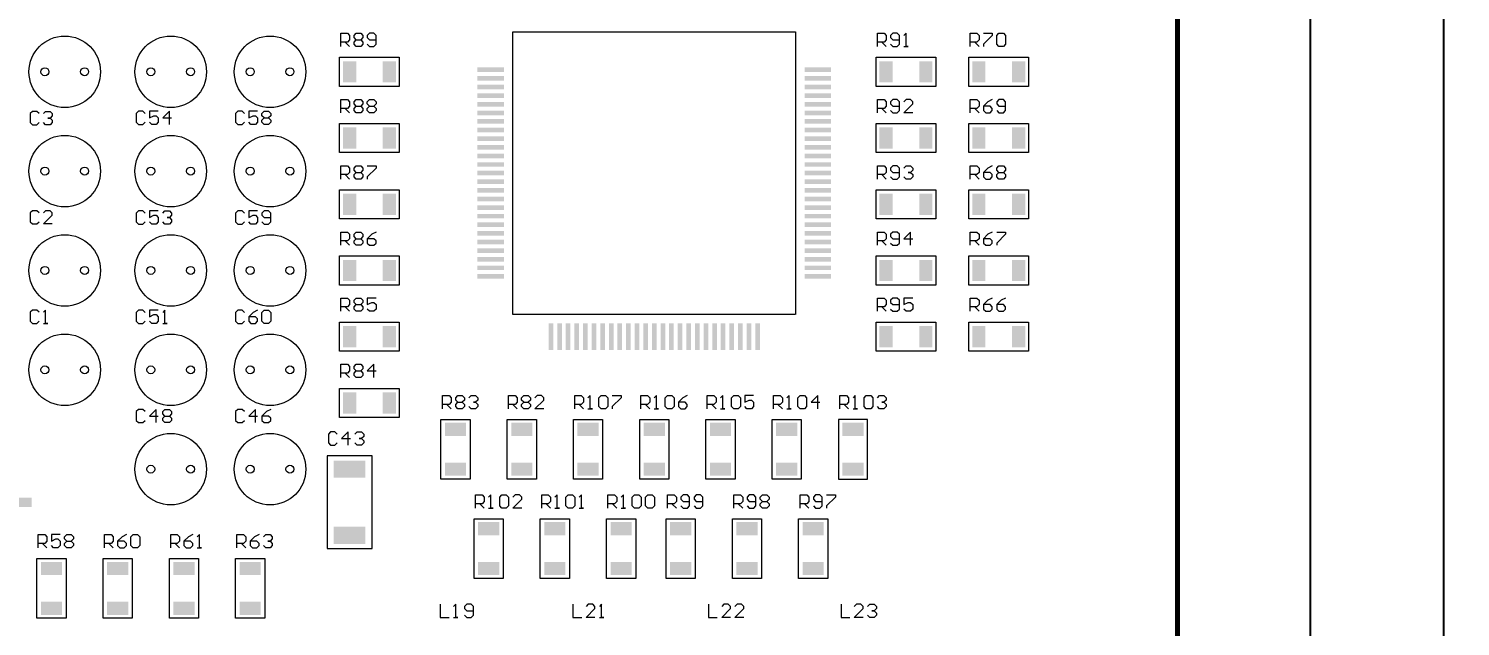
# Model space of a CAD drawing. Extents: x 0 to 597, y 0 to 420.
# Drawn here: x 171.4 to 279.5, y 251.6 to 296.7 of the extents above; entities that cross this region are included whole.
import ezdxf

# ---------------------------------------------------------------- set-up
doc = ezdxf.new("R2010")
doc.units = 0
doc.header["$MEASUREMENT"] = 0
doc.layers.get('0').update_dxf_attribs({"linetype": 'CONTINUOUS'})
doc.layers.get('DEFPOINTS').update_dxf_attribs({"linetype": 'CONTINUOUS'})
doc.layers.add('PDF _Геометрия', color=7, linetype='CONTINUOUS')
doc.layers.add('PDF _Сплошная заливка', color=7, linetype='CONTINUOUS')
doc.styles.get("Standard").update_dxf_attribs({"font": 'gost.TTF', "oblique": 15})
doc.styles.add('стиль1', font='gost.TTF', dxfattribs={"width": 0.75, "oblique": 15, "height": 3.5})
doc.dimstyles.get("Standard").update_dxf_attribs({"dimtxt": 3, "dimasz": 3, "dimexe": 2.5, "dimexo": 2.5, "dimgap": 1.5, "dimtad": 0, "dimtih": 1, "dimtoh": 1, "dimdec": 4, "dimzin": 0, "dimdsep": 46, "dimtxsty": 'Standard', "dimcen": -3, "dimdle": 1.25, "dimadec": 0, "dimazin": 0, "dimtfac": 0.75, "dimtdec": 4, "dimtofl": 0, "dimtmove": 0, "dimatfit": 3, "dimfxl": 1, "dimtvp": 1.5, "dimtolj": 1, "dimtzin": 0, "dimarcsym": 0})

# ---------------------------------------------------------------- blocks, each defined once
blk = doc.blocks.new('*D4')
at = {"color": 0, "lineweight": -2, "transparency": 16777216}
for p, q in [((253.76, 338.44), (269.39, 338.44)), ((268.14, 335.94), (268.14, 110.94)), ((253.76, 108.44), (269.39, 108.44))]:
    blk.add_line(p, q, dxfattribs=at)
at = {"color": 0, "transparency": 16777216}
for points in [[(267.72, 335.94), (268.55, 335.94), (268.14, 338.44)], [(267.72, 110.94), (268.55, 110.94), (268.14, 108.44)]]:
    blk.add_solid(points, dxfattribs=at)
at = {"layer": 'DEFPOINTS', "color": 0, "transparency": 16777216}
for p in [(253.14, 338.44), (253.14, 108.44), (268.14, 108.44)]:
    blk.add_point(p, dxfattribs=at)
at = {"color": 0, "transparency": 16777216, "insert": (265.76, 223.44), "char_height": 3.5, "attachment_point": 5, "rotation": 90, "style": 'стиль1'}
blk.add_mtext('\\A1;230*', dxfattribs=at)
blk = doc.blocks.new('*D5')
at = {"color": 0, "lineweight": -2, "transparency": 16777216}
for p, q in [((258.76, 343.44), (279.49, 343.44)), ((278.24, 105.94), (278.24, 340.94)), ((258.76, 103.44), (279.49, 103.44))]:
    blk.add_line(p, q, dxfattribs=at)
at = {"color": 0, "transparency": 16777216}
for points in [[(277.83, 340.94), (278.66, 340.94), (278.24, 343.44)], [(277.83, 105.94), (278.66, 105.94), (278.24, 103.44)]]:
    blk.add_solid(points, dxfattribs=at)
at = {"layer": 'DEFPOINTS', "color": 0, "transparency": 16777216}
for p in [(258.14, 343.44), (278.24, 343.44), (258.14, 103.44)]:
    blk.add_point(p, dxfattribs=at)
at = {"color": 0, "transparency": 16777216, "insert": (275.87, 223.44), "char_height": 3.5, "attachment_point": 5, "rotation": 89.9999, "style": 'стиль1'}
blk.add_mtext('\\A1;240*', dxfattribs=at)

msp = doc.modelspace()

# ---------------------------------------------------------------- linework, layer by layer
at = {"layer": 'PDF _Геометрия', "lineweight": 60}
msp.add_lwpolyline([(258.13763, 103.439), (70.60264, 103.439), (258.13763, 103.43931), (258.13763, 343.439)], close=True, dxfattribs=at)
at = {"layer": 'PDF _Геометрия', "lineweight": 20}
for points in [[(194.96719, 295.34917), (194.96719, 296.34869), (195.46719, 296.34869), (195.63383, 296.18202), (195.63383, 295.84878), (195.46719, 295.68241), (194.96719, 295.68241)], [(196.9671, 295.51585), (197.13374, 295.34917), (197.46701, 295.34917), (197.63364, 295.51585), (197.63364, 296.18202), (197.46701, 296.34869), (197.13374, 296.34869), (196.9671, 296.18202), (196.9671, 296.01566), (197.13374, 295.84878), (197.63364, 295.84878)], [(229.28215, 275.12419), (207.9633, 275.12419), (207.9633, 296.45405), (229.29739, 296.45405), (229.29739, 275.12419)], [(235.47706, 295.34917), (235.47706, 296.34869), (235.97706, 296.34869), (236.1437, 296.18202), (236.1437, 295.84878), (235.97706, 295.68241), (235.47706, 295.68241)], [(236.47707, 295.51585), (236.6437, 295.34917), (236.97676, 295.34917), (237.1434, 295.51585), (237.1434, 296.18202), (236.97676, 296.34869), (236.6437, 296.34869), (236.47707, 296.18202), (236.47707, 296.01566), (236.6437, 295.84878), (237.1434, 295.84878)], [(237.47666, 295.34917), (237.81004, 295.34917), (237.6434, 295.34917), (237.6434, 296.34869), (237.47666, 296.18202)], [(237.6434, 296.34869), (237.6434, 296.34869)], [(242.48876, 295.34917), (242.48876, 296.34869), (242.98877, 296.34869), (243.1554, 296.18202), (243.1554, 295.84878), (242.98877, 295.68241), (242.48876, 295.68241)], [(243.48877, 296.34869), (244.1551, 296.34869), (244.1551, 296.18202), (243.48877, 295.51585), (243.48877, 295.34917)], [(195.30056, 295.68241), (195.63383, 295.34917)], [(196.13383, 295.84878), (196.4671, 295.84878)], [(235.81043, 295.68241), (236.1437, 295.34917)], [(242.82213, 295.68241), (243.1554, 295.34917)], [(194.96719, 290.34537), (194.96719, 291.34489), (195.46719, 291.34489), (195.63383, 291.17822), (195.63383, 290.84498), (195.46719, 290.67861), (194.96719, 290.67861)], [(196.13383, 290.84498), (196.4671, 290.84498)], [(197.13374, 290.84498), (197.46701, 290.84498)], [(235.47706, 290.34537), (235.47706, 291.34489), (235.97706, 291.34489), (236.1437, 291.17822), (236.1437, 290.84498), (235.97706, 290.67861), (235.47706, 290.67861)], [(236.47707, 290.51205), (236.6437, 290.34537), (236.97676, 290.34537), (237.1434, 290.51205), (237.1434, 291.17822), (236.97676, 291.34489), (236.6437, 291.34489), (236.47707, 291.17822), (236.47707, 291.01186), (236.6437, 290.84498), (237.1434, 290.84498)], [(238.1433, 290.34537), (237.47666, 290.34537), (238.1433, 291.01186), (238.1433, 291.17822), (237.97667, 291.34489), (237.6434, 291.34489), (237.47666, 291.17822)], [(242.48876, 290.34537), (242.48876, 291.34489), (242.98877, 291.34489), (243.1554, 291.17822), (243.1554, 290.84498), (242.98877, 290.67861), (242.48876, 290.67861)], [(244.1551, 291.34489), (243.82183, 291.17822), (243.48877, 290.84498), (243.48877, 290.51205), (243.65541, 290.34537), (243.98847, 290.34537), (244.1551, 290.51205), (244.1551, 290.67861), (243.98847, 290.84498), (243.48877, 290.84498)], [(244.48837, 290.51205), (244.65511, 290.34537), (244.98838, 290.34537), (245.15501, 290.51205), (245.15501, 291.17822), (244.98838, 291.34489), (244.65511, 291.34489), (244.48837, 291.17822), (244.48837, 291.01186), (244.65511, 290.84498), (245.15501, 290.84498)], [(172.17943, 290.27961), (172.01279, 290.44618), (171.67942, 290.44618), (171.51279, 290.27961), (171.51279, 289.61313), (171.67942, 289.44646), (172.01279, 289.44646), (172.17943, 289.61313)], [(172.5127, 290.27961), (172.67933, 290.44618), (173.0127, 290.44618), (173.17933, 290.27961), (173.17933, 290.11294), (173.0127, 289.94637), (172.84607, 289.94637), (173.0127, 289.94637), (173.17933, 289.7797), (173.17933, 289.61313), (173.0127, 289.44646), (172.67933, 289.44646), (172.5127, 289.61313)], [(173.17933, 290.11294), (173.17933, 290.11294)], [(173.17933, 290.11294), (173.17933, 290.11294)], [(173.17933, 290.11294), (173.17933, 290.11294)], [(180.18774, 290.28923), (180.02111, 290.4559), (179.68774, 290.4559), (179.52111, 290.28923), (179.52111, 289.62306), (179.68774, 289.45638), (180.02111, 289.45638), (180.18774, 289.62306)], [(181.18765, 290.4559), (180.52101, 290.4559), (180.52101, 289.95599), (180.85438, 290.12287), (181.02102, 290.12287), (181.18765, 289.95599), (181.18765, 289.62306), (181.02102, 289.45638), (180.68775, 289.45638), (180.52101, 289.62306)], [(182.02092, 289.45638), (182.02092, 290.4559), (181.52102, 289.95599), (182.18766, 289.95599)], [(187.68215, 290.28923), (187.51552, 290.4559), (187.18215, 290.4559), (187.01551, 290.28923), (187.01551, 289.62306), (187.18215, 289.45638), (187.51552, 289.45638), (187.68215, 289.62306)], [(188.68206, 290.4559), (188.01542, 290.4559), (188.01542, 289.95599), (188.34879, 290.12287), (188.51543, 290.12287), (188.68206, 289.95599), (188.68206, 289.62306), (188.51543, 289.45638), (188.18216, 289.45638), (188.01542, 289.62306)], [(189.18206, 289.95599), (189.51533, 289.95599)], [(195.30056, 290.67861), (195.63383, 290.34537)], [(235.81043, 290.67861), (236.1437, 290.34537)], [(242.82213, 290.67861), (243.1554, 290.34537)], [(194.96719, 285.34157), (194.96719, 286.34109), (195.46719, 286.34109), (195.63383, 286.17442), (195.63383, 285.84118), (195.46719, 285.67482), (194.96719, 285.67482)], [(195.30056, 285.67482), (195.63383, 285.34157)], [(196.13383, 285.84118), (196.4671, 285.84118)], [(196.9671, 286.34109), (197.63364, 286.34109), (197.63364, 286.17442), (196.9671, 285.50825), (196.9671, 285.34157)], [(235.47706, 285.34157), (235.47706, 286.34109), (235.97706, 286.34109), (236.1437, 286.17442), (236.1437, 285.84118), (235.97706, 285.67482), (235.47706, 285.67482)], [(235.81043, 285.67482), (236.1437, 285.34157)], [(236.47707, 285.50825), (236.6437, 285.34157), (236.97676, 285.34157), (237.1434, 285.50825), (237.1434, 286.17442), (236.97676, 286.34109), (236.6437, 286.34109), (236.47707, 286.17442), (236.47707, 286.00806), (236.6437, 285.84118), (237.1434, 285.84118)], [(237.47666, 286.17442), (237.6434, 286.34109), (237.97667, 286.34109), (238.1433, 286.17442), (238.1433, 286.00806), (237.97667, 285.84118), (237.81004, 285.84118), (237.97667, 285.84118), (238.1433, 285.67482), (238.1433, 285.50825), (237.97667, 285.34157), (237.6434, 285.34157), (237.47666, 285.50825)], [(238.1433, 286.00806), (238.1433, 286.00806)], [(238.1433, 286.00806), (238.1433, 286.00806)], [(238.1433, 286.00806), (238.1433, 286.00806)], [(242.48876, 285.34157), (242.48876, 286.34109), (242.98877, 286.34109), (243.1554, 286.17442), (243.1554, 285.84118), (242.98877, 285.67482), (242.48876, 285.67482)], [(242.82213, 285.67482), (243.1554, 285.34157)], [(244.1551, 286.34109), (243.82183, 286.17442), (243.48877, 285.84118), (243.48877, 285.50825), (243.65541, 285.34157), (243.98847, 285.34157), (244.1551, 285.50825), (244.1551, 285.67482), (243.98847, 285.84118), (243.48877, 285.84118)], [(244.65511, 285.84118), (244.98838, 285.84118)], [(172.17943, 282.78658), (172.01279, 282.95325), (171.67942, 282.95325), (171.51279, 282.78658), (171.51279, 282.1201), (171.67942, 281.95353), (172.01279, 281.95353), (172.17943, 282.1201)], [(173.17933, 281.95353), (172.5127, 281.95353), (173.17933, 282.62001), (173.17933, 282.78658), (173.0127, 282.95325), (172.67933, 282.95325), (172.5127, 282.78658)], [(180.18774, 282.77086), (180.02111, 282.93743), (179.68774, 282.93743), (179.52111, 282.77086), (179.52111, 282.10459), (179.68774, 281.93802), (180.02111, 281.93802), (180.18774, 282.10459)], [(181.18765, 282.93743), (180.52101, 282.93743), (180.52101, 282.43762), (180.85438, 282.6045), (181.02102, 282.6045), (181.18765, 282.43762), (181.18765, 282.10459), (181.02102, 281.93802), (180.68775, 281.93802), (180.52101, 282.10459)], [(181.52102, 282.77086), (181.68766, 282.93743), (182.02092, 282.93743), (182.18766, 282.77086), (182.18766, 282.6045), (182.02092, 282.43762), (181.85429, 282.43762), (182.02092, 282.43762), (182.18766, 282.27126), (182.18766, 282.10459), (182.02092, 281.93802), (181.68766, 281.93802), (181.52102, 282.10459)], [(182.18766, 282.6045), (182.18766, 282.6045)], [(182.18766, 282.6045), (182.18766, 282.6045)], [(182.18766, 282.6045), (182.18766, 282.6045)], [(187.68215, 282.77086), (187.51552, 282.93743), (187.18215, 282.93743), (187.01551, 282.77086), (187.01551, 282.10459), (187.18215, 281.93802), (187.51552, 281.93802), (187.68215, 282.10459)], [(188.68206, 282.93743), (188.01542, 282.93743), (188.01542, 282.43762), (188.34879, 282.6045), (188.51543, 282.6045), (188.68206, 282.43762), (188.68206, 282.10459), (188.51543, 281.93802), (188.18216, 281.93802), (188.01542, 282.10459)], [(189.01543, 282.10459), (189.18206, 281.93802), (189.51533, 281.93802), (189.68197, 282.10459), (189.68197, 282.77086), (189.51533, 282.93743), (189.18206, 282.93743), (189.01543, 282.77086), (189.01543, 282.6045), (189.18206, 282.43762), (189.68197, 282.43762)], [(194.96719, 280.33777), (194.96719, 281.33729), (195.46719, 281.33729), (195.63383, 281.17062), (195.63383, 280.83738), (195.46719, 280.67102), (194.96719, 280.67102)], [(197.63364, 281.33729), (197.30037, 281.17062), (196.9671, 280.83738), (196.9671, 280.50445), (197.13374, 280.33777), (197.46701, 280.33777), (197.63364, 280.50445), (197.63364, 280.67102), (197.46701, 280.83738), (196.9671, 280.83738)], [(235.47706, 280.33777), (235.47706, 281.33729), (235.97706, 281.33729), (236.1437, 281.17062), (236.1437, 280.83738), (235.97706, 280.67102), (235.47706, 280.67102)], [(236.47707, 280.50445), (236.6437, 280.33777), (236.97676, 280.33777), (237.1434, 280.50445), (237.1434, 281.17062), (236.97676, 281.33729), (236.6437, 281.33729), (236.47707, 281.17062), (236.47707, 281.00426), (236.6437, 280.83738), (237.1434, 280.83738)], [(237.97667, 280.33777), (237.97667, 281.33729), (237.47666, 280.83738), (238.1433, 280.83738)], [(242.48876, 280.33777), (242.48876, 281.33729), (242.98877, 281.33729), (243.1554, 281.17062), (243.1554, 280.83738), (242.98877, 280.67102), (242.48876, 280.67102)], [(244.1551, 281.33729), (243.82183, 281.17062), (243.48877, 280.83738), (243.48877, 280.50445), (243.65541, 280.33777), (243.98847, 280.33777), (244.1551, 280.50445), (244.1551, 280.67102), (243.98847, 280.83738), (243.48877, 280.83738)], [(244.48837, 281.33729), (245.15501, 281.33729), (245.15501, 281.17062), (244.48837, 280.50445), (244.48837, 280.33777)], [(195.30056, 280.67102), (195.63383, 280.33777)], [(196.13383, 280.83738), (196.4671, 280.83738)], [(235.81043, 280.67102), (236.1437, 280.33777)], [(242.82213, 280.67102), (243.1554, 280.33777)], [(194.96719, 275.35941), (194.96719, 276.35893), (195.46719, 276.35893), (195.63383, 276.19226), (195.63383, 275.85901), (195.46719, 275.69265), (194.96719, 275.69265)], [(195.30056, 275.69265), (195.63383, 275.35941)], [(196.13383, 275.85901), (196.4671, 275.85901)], [(197.63364, 276.35893), (196.9671, 276.35893), (196.9671, 275.85901), (197.30037, 276.02589), (197.46701, 276.02589), (197.63364, 275.85901), (197.63364, 275.52598), (197.46701, 275.35941), (197.13374, 275.35941), (196.9671, 275.52598)], [(235.47706, 275.35941), (235.47706, 276.35893), (235.97706, 276.35893), (236.1437, 276.19226), (236.1437, 275.85901), (235.97706, 275.69265), (235.47706, 275.69265)], [(235.81043, 275.69265), (236.1437, 275.35941)], [(236.47707, 275.52598), (236.6437, 275.35941), (236.97676, 275.35941), (237.1434, 275.52598), (237.1434, 276.19226), (236.97676, 276.35893), (236.6437, 276.35893), (236.47707, 276.19226), (236.47707, 276.02589), (236.6437, 275.85901), (237.1434, 275.85901)], [(238.1433, 276.35893), (237.47666, 276.35893), (237.47666, 275.85901), (237.81004, 276.02589), (237.97667, 276.02589), (238.1433, 275.85901), (238.1433, 275.52598), (237.97667, 275.35941), (237.6434, 275.35941), (237.47666, 275.52598)], [(242.48876, 275.35941), (242.48876, 276.35893), (242.98877, 276.35893), (243.1554, 276.19226), (243.1554, 275.85901), (242.98877, 275.69265), (242.48876, 275.69265)], [(242.82213, 275.69265), (243.1554, 275.35941)], [(244.1551, 276.35893), (243.82183, 276.19226), (243.48877, 275.85901), (243.48877, 275.52598), (243.65541, 275.35941), (243.98847, 275.35941), (244.1551, 275.52598), (244.1551, 275.69265), (243.98847, 275.85901), (243.48877, 275.85901)], [(245.15501, 276.35893), (244.82174, 276.19226), (244.48837, 275.85901), (244.48837, 275.52598), (244.65511, 275.35941), (244.98838, 275.35941), (245.15501, 275.52598), (245.15501, 275.69265), (244.98838, 275.85901), (244.48837, 275.85901)], [(172.17943, 275.27886), (172.01279, 275.44554), (171.67942, 275.44554), (171.51279, 275.27886), (171.51279, 274.61238), (171.67942, 274.44571), (172.01279, 274.44571), (172.17943, 274.61238)], [(172.5127, 274.44571), (172.84607, 274.44571), (172.67933, 274.44571), (172.67933, 275.44554), (172.5127, 275.27886)], [(172.67933, 275.44554), (172.67933, 275.44554)], [(180.18774, 275.27783), (180.02111, 275.4445), (179.68774, 275.4445), (179.52111, 275.27783), (179.52111, 274.61166), (179.68774, 274.44498), (180.02111, 274.44498), (180.18774, 274.61166)], [(181.18765, 275.4445), (180.52101, 275.4445), (180.52101, 274.94459), (180.85438, 275.11147), (181.02102, 275.11147), (181.18765, 274.94459), (181.18765, 274.61166), (181.02102, 274.44498), (180.68775, 274.44498), (180.52101, 274.61166)], [(181.52102, 274.44498), (181.85429, 274.44498), (181.68766, 274.44498), (181.68766, 275.4445), (181.52102, 275.27783)], [(181.68766, 275.4445), (181.68766, 275.4445)], [(187.68215, 275.27783), (187.51552, 275.4445), (187.18215, 275.4445), (187.01551, 275.27783), (187.01551, 274.61166), (187.18215, 274.44498), (187.51552, 274.44498), (187.68215, 274.61166)], [(188.68206, 275.4445), (188.34879, 275.27783), (188.01542, 274.94459), (188.01542, 274.61166), (188.18216, 274.44498), (188.51543, 274.44498), (188.68206, 274.61166), (188.68206, 274.77823), (188.51543, 274.94459), (188.01542, 274.94459)], [(194.96719, 270.35561), (194.96719, 271.35513), (195.46719, 271.35513), (195.63383, 271.18846), (195.63383, 270.85521), (195.46719, 270.68885), (194.96719, 270.68885)], [(197.46701, 270.35561), (197.46701, 271.35513), (196.9671, 270.85521), (197.63364, 270.85521)], [(195.30056, 270.68885), (195.63383, 270.35561)], [(196.13383, 270.85521), (196.4671, 270.85521)], [(202.63946, 267.99334), (202.63946, 268.99286), (203.13936, 268.99286), (203.3061, 268.82629), (203.3061, 268.49305), (203.13936, 268.32669), (202.63946, 268.32669)], [(202.97272, 268.32669), (203.3061, 267.99334)], [(203.806, 268.49305), (204.13937, 268.49305)], [(204.63927, 268.82629), (204.80601, 268.99286), (205.13927, 268.99286), (205.30591, 268.82629), (205.30591, 268.65993), (205.13927, 268.49305), (204.97264, 268.49305), (205.13927, 268.49305), (205.30591, 268.32669), (205.30591, 268.16002), (205.13927, 267.99334), (204.80601, 267.99334), (204.63927, 268.16002)], [(205.30591, 268.65993), (205.30591, 268.65993)], [(205.30591, 268.65993), (205.30591, 268.65993)], [(205.30591, 268.65993), (205.30591, 268.65993)], [(207.6188, 267.99334), (207.6188, 268.99286), (208.11871, 268.99286), (208.28534, 268.82629), (208.28534, 268.49305), (208.11871, 268.32669), (207.6188, 268.32669)], [(207.95207, 268.32669), (208.28534, 267.99334)], [(208.78535, 268.49305), (209.11872, 268.49305)], [(210.28526, 267.99334), (209.61862, 267.99334), (210.28526, 268.65993), (210.28526, 268.82629), (210.11862, 268.99286), (209.78525, 268.99286), (209.61862, 268.82629)], [(212.62349, 267.99334), (212.62349, 268.99286), (213.12349, 268.99286), (213.29013, 268.82629), (213.29013, 268.49305), (213.12349, 268.32669), (212.62349, 268.32669)], [(212.95686, 268.32669), (213.29013, 267.99334)], [(213.62339, 267.99334), (213.95677, 267.99334), (213.79013, 267.99334), (213.79013, 268.99286), (213.62339, 268.82629)], [(213.79013, 268.99286), (213.79013, 268.99286)], [(215.45668, 268.99286), (216.12301, 268.99286), (216.12301, 268.82629), (215.45668, 268.16002), (215.45668, 267.99334)], [(217.62827, 267.99334), (217.62827, 268.99286), (218.12818, 268.99286), (218.29481, 268.82629), (218.29481, 268.49305), (218.12818, 268.32669), (217.62827, 268.32669)], [(217.96154, 268.32669), (218.29481, 267.99334)], [(218.62818, 267.99334), (218.96145, 267.99334), (218.79481, 267.99334), (218.79481, 268.99286), (218.62818, 268.82629)], [(218.79481, 268.99286), (218.79481, 268.99286)], [(221.12769, 268.99286), (220.79473, 268.82629), (220.46136, 268.49305), (220.46136, 268.16002), (220.62799, 267.99334), (220.96106, 267.99334), (221.12769, 268.16002), (221.12769, 268.32669), (220.96106, 268.49305), (220.46136, 268.49305)], [(222.63296, 267.99334), (222.63296, 268.99286), (223.13296, 268.99286), (223.2996, 268.82629), (223.2996, 268.49305), (223.13296, 268.32669), (222.63296, 268.32669)], [(222.96633, 268.32669), (223.2996, 267.99334)], [(223.63286, 267.99334), (223.96623, 267.99334), (223.7996, 267.99334), (223.7996, 268.99286), (223.63286, 268.82629)], [(223.7996, 268.99286), (223.7996, 268.99286)], [(226.13248, 268.99286), (225.46615, 268.99286), (225.46615, 268.49305), (225.79941, 268.65993), (225.96584, 268.65993), (226.13248, 268.49305), (226.13248, 268.16002), (225.96584, 267.99334), (225.63278, 267.99334), (225.46615, 268.16002)], [(227.63774, 267.99334), (227.63774, 268.99286), (228.13765, 268.99286), (228.30428, 268.82629), (228.30428, 268.49305), (228.13765, 268.32669), (227.63774, 268.32669)], [(227.97101, 268.32669), (228.30428, 267.99334)], [(228.63765, 267.99334), (228.97092, 267.99334), (228.80428, 267.99334), (228.80428, 268.99286), (228.63765, 268.82629)], [(228.80428, 268.99286), (228.80428, 268.99286)], [(230.97053, 267.99334), (230.97053, 268.99286), (230.47083, 268.49305), (231.13716, 268.49305)], [(232.64243, 267.99334), (232.64243, 268.99286), (233.14243, 268.99286), (233.30907, 268.82629), (233.30907, 268.49305), (233.14243, 268.32669), (232.64243, 268.32669)], [(232.9758, 268.32669), (233.30907, 267.99334)], [(233.64233, 267.99334), (233.9757, 267.99334), (233.80907, 267.99334), (233.80907, 268.99286), (233.64233, 268.82629)], [(233.80907, 268.99286), (233.80907, 268.99286)], [(235.47562, 268.82629), (235.64225, 268.99286), (235.97531, 268.99286), (236.14195, 268.82629), (236.14195, 268.65993), (235.97531, 268.49305), (235.80888, 268.49305), (235.97531, 268.49305), (236.14195, 268.32669), (236.14195, 268.16002), (235.97531, 267.99334), (235.64225, 267.99334), (235.47562, 268.16002)], [(236.14195, 268.65993), (236.14195, 268.65993)], [(236.14195, 268.65993), (236.14195, 268.65993)], [(236.14195, 268.65993), (236.14195, 268.65993)], [(180.18774, 267.7849), (180.02111, 267.95147), (179.68774, 267.95147), (179.52111, 267.7849), (179.52111, 267.11862), (179.68774, 266.95195), (180.02111, 266.95195), (180.18774, 267.11862)], [(181.02102, 266.95195), (181.02102, 267.95147), (180.52101, 267.45166), (181.18765, 267.45166)], [(181.68766, 267.45166), (182.02092, 267.45166)], [(187.68215, 267.7849), (187.51552, 267.95147), (187.18215, 267.95147), (187.01551, 267.7849), (187.01551, 267.11862), (187.18215, 266.95195), (187.51552, 266.95195), (187.68215, 267.11862)], [(188.51543, 266.95195), (188.51543, 267.95147), (188.01542, 267.45166), (188.68206, 267.45166)], [(189.68197, 267.95147), (189.3487, 267.7849), (189.01543, 267.45166), (189.01543, 267.11862), (189.18206, 266.95195), (189.51533, 266.95195), (189.68197, 267.11862), (189.68197, 267.28519), (189.51533, 267.45166), (189.01543, 267.45166)], [(194.69386, 266.08302), (194.52723, 266.24969), (194.19385, 266.24969), (194.02722, 266.08302), (194.02722, 265.41684), (194.19385, 265.25017), (194.52723, 265.25017), (194.69386, 265.41684)], [(195.52713, 265.25017), (195.52713, 266.24969), (195.02713, 265.74978), (195.69377, 265.74978)], [(196.02714, 266.08302), (196.19377, 266.24969), (196.52704, 266.24969), (196.69367, 266.08302), (196.69367, 265.91666), (196.52704, 265.74978), (196.3604, 265.74978), (196.52704, 265.74978), (196.69367, 265.58341), (196.69367, 265.41684), (196.52704, 265.25017), (196.19377, 265.25017), (196.02714, 265.41684)], [(196.69367, 265.91666), (196.69367, 265.91666)], [(196.69367, 265.91666), (196.69367, 265.91666)], [(196.69367, 265.91666), (196.69367, 265.91666)], [(205.12908, 260.50041), (205.12908, 261.49993), (205.62908, 261.49993), (205.79572, 261.33326), (205.79572, 261.00002), (205.62908, 260.83366), (205.12908, 260.83366)], [(205.46245, 260.83366), (205.79572, 260.50041)], [(206.12899, 260.50041), (206.46236, 260.50041), (206.29572, 260.50041), (206.29572, 261.49993), (206.12899, 261.33326)], [(206.29572, 261.49993), (206.29572, 261.49993)], [(208.6286, 260.50041), (207.96227, 260.50041), (208.6286, 261.1669), (208.6286, 261.33326), (208.46217, 261.49993), (208.1289, 261.49993), (207.96227, 261.33326)], [(210.13387, 260.50041), (210.13387, 261.49993), (210.63377, 261.49993), (210.8005, 261.33326), (210.8005, 261.00002), (210.63377, 260.83366), (210.13387, 260.83366)], [(210.46713, 260.83366), (210.8005, 260.50041)], [(211.13377, 260.50041), (211.46704, 260.50041), (211.30041, 260.50041), (211.30041, 261.49993), (211.13377, 261.33326)], [(211.30041, 261.49993), (211.30041, 261.49993)], [(212.96695, 260.50041), (213.30032, 260.50041), (213.13359, 260.50041), (213.13359, 261.49993), (212.96695, 261.33326)], [(213.13359, 261.49993), (213.13359, 261.49993)], [(215.13855, 260.50041), (215.13855, 261.49993), (215.63855, 261.49993), (215.80519, 261.33326), (215.80519, 261.00002), (215.63855, 260.83366), (215.13855, 260.83366)], [(215.47192, 260.83366), (215.80519, 260.50041)], [(216.13846, 260.50041), (216.47183, 260.50041), (216.30519, 260.50041), (216.30519, 261.49993), (216.13846, 261.33326)], [(216.30519, 261.49993), (216.30519, 261.49993)], [(219.63519, 260.50041), (219.63519, 261.49993), (220.1352, 261.49993), (220.30183, 261.33326), (220.30183, 261.00002), (220.1352, 260.83366), (219.63519, 260.83366)], [(219.96856, 260.83366), (220.30183, 260.50041)], [(220.6351, 260.66698), (220.80184, 260.50041), (221.13511, 260.50041), (221.30174, 260.66698), (221.30174, 261.33326), (221.13511, 261.49993), (220.80184, 261.49993), (220.6351, 261.33326), (220.6351, 261.1669), (220.80184, 261.00002), (221.30174, 261.00002)], [(221.63511, 260.66698), (221.80174, 260.50041), (222.13501, 260.50041), (222.30165, 260.66698), (222.30165, 261.33326), (222.13501, 261.49993), (221.80174, 261.49993), (221.63511, 261.33326), (221.63511, 261.1669), (221.80174, 261.00002), (222.30165, 261.00002)], [(224.63998, 260.50041), (224.63998, 261.49993), (225.13988, 261.49993), (225.30652, 261.33326), (225.30652, 261.00002), (225.13988, 260.83366), (224.63998, 260.83366)], [(224.97325, 260.83366), (225.30652, 260.50041)], [(225.63989, 260.66698), (225.80652, 260.50041), (226.13989, 260.50041), (226.30653, 260.66698), (226.30653, 261.33326), (226.13989, 261.49993), (225.80652, 261.49993), (225.63989, 261.33326), (225.63989, 261.1669), (225.80652, 261.00002), (226.30653, 261.00002)], [(226.80643, 261.00002), (227.1398, 261.00002)], [(229.64466, 260.50041), (229.64466, 261.49993), (230.14467, 261.49993), (230.3113, 261.33326), (230.3113, 261.00002), (230.14467, 260.83366), (229.64466, 260.83366)], [(229.97803, 260.83366), (230.3113, 260.50041)], [(230.64457, 260.66698), (230.81131, 260.50041), (231.14457, 260.50041), (231.31121, 260.66698), (231.31121, 261.33326), (231.14457, 261.49993), (230.81131, 261.49993), (230.64457, 261.33326), (230.64457, 261.1669), (230.81131, 261.00002), (231.31121, 261.00002)], [(231.64458, 261.49993), (232.31112, 261.49993), (232.31112, 261.33326), (231.64458, 260.66698), (231.64458, 260.50041)], [(172.11382, 257.5032), (172.11382, 258.50272), (172.61383, 258.50272), (172.78046, 258.33605), (172.78046, 258.0028), (172.61383, 257.83644), (172.11382, 257.83644)], [(173.78016, 258.50272), (173.11383, 258.50272), (173.11383, 258.0028), (173.4469, 258.16968), (173.61374, 258.16968), (173.78016, 258.0028), (173.78016, 257.66977), (173.61374, 257.5032), (173.28047, 257.5032), (173.11383, 257.66977)], [(177.11861, 257.5032), (177.11861, 258.50272), (177.61862, 258.50272), (177.78525, 258.33605), (177.78525, 258.0028), (177.61862, 257.83644), (177.11861, 257.83644)], [(178.78495, 258.50272), (178.45158, 258.33605), (178.11852, 258.0028), (178.11852, 257.66977), (178.28515, 257.5032), (178.61852, 257.5032), (178.78495, 257.66977), (178.78495, 257.83644), (178.61852, 258.0028), (178.11852, 258.0028)], [(182.12329, 257.5032), (182.12329, 258.50272), (182.6233, 258.50272), (182.78993, 258.33605), (182.78993, 258.0028), (182.6233, 257.83644), (182.12329, 257.83644)], [(183.78963, 258.50272), (183.45637, 258.33605), (183.1233, 258.0028), (183.1233, 257.66977), (183.28994, 257.5032), (183.62321, 257.5032), (183.78963, 257.66977), (183.78963, 257.83644), (183.62321, 258.0028), (183.1233, 258.0028)], [(184.1229, 257.5032), (184.45627, 257.5032), (184.28964, 257.5032), (184.28964, 258.50272), (184.1229, 258.33605)], [(184.28964, 258.50272), (184.28964, 258.50272)], [(187.12808, 257.5032), (187.12808, 258.50272), (187.62808, 258.50272), (187.79472, 258.33605), (187.79472, 258.0028), (187.62808, 257.83644), (187.12808, 257.83644)], [(188.79432, 258.50272), (188.46105, 258.33605), (188.12799, 258.0028), (188.12799, 257.66977), (188.29462, 257.5032), (188.62799, 257.5032), (188.79432, 257.66977), (188.79432, 257.83644), (188.62799, 258.0028), (188.12799, 258.0028)], [(189.12769, 258.33605), (189.29432, 258.50272), (189.62769, 258.50272), (189.79433, 258.33605), (189.79433, 258.16968), (189.62769, 258.0028), (189.46096, 258.0028), (189.62769, 258.0028), (189.79433, 257.83644), (189.79433, 257.66977), (189.62769, 257.5032), (189.29432, 257.5032), (189.12769, 257.66977)], [(172.4472, 257.83644), (172.78046, 257.5032)], [(174.28017, 258.0028), (174.61344, 258.0028)], [(177.45188, 257.83644), (177.78525, 257.5032)], [(182.45666, 257.83644), (182.78993, 257.5032)], [(187.46135, 257.83644), (187.79472, 257.5032)], [(189.79433, 258.16968), (189.79433, 258.16968)], [(189.79433, 258.16968), (189.79433, 258.16968)], [(189.79433, 258.16968), (189.79433, 258.16968)], [(202.47632, 253.24436), (202.47632, 252.24464), (203.14296, 252.24464)], [(203.47623, 252.24464), (203.8096, 252.24464), (203.64266, 252.24464), (203.64266, 253.24436), (203.47623, 253.07779)], [(203.64266, 253.24436), (203.64266, 253.24436)], [(204.3093, 252.41131), (204.47593, 252.24464), (204.8093, 252.24464), (204.97594, 252.41131), (204.97594, 253.07779), (204.8093, 253.24436), (204.47593, 253.24436), (204.3093, 253.07779), (204.3093, 252.91112), (204.47593, 252.74455), (204.97594, 252.74455)], [(212.48579, 253.24436), (212.48579, 252.24464), (213.15243, 252.24464)], [(214.15213, 252.24464), (213.4857, 252.24464), (214.15213, 252.91112), (214.15213, 253.07779), (213.9855, 253.24436), (213.65244, 253.24436), (213.4857, 253.07779)], [(214.4854, 252.24464), (214.81877, 252.24464), (214.65203, 252.24464), (214.65203, 253.24436), (214.4854, 253.07779)], [(214.65203, 253.24436), (214.65203, 253.24436)], [(222.7239, 253.24436), (222.7239, 252.24464), (223.39053, 252.24464)], [(224.39023, 252.24464), (223.7238, 252.24464), (224.39023, 252.91112), (224.39023, 253.07779), (224.2236, 253.24436), (223.89054, 253.24436), (223.7238, 253.07779)], [(225.39014, 252.24464), (224.7235, 252.24464), (225.39014, 252.91112), (225.39014, 253.07779), (225.22351, 253.24436), (224.89014, 253.24436), (224.7235, 253.07779)], [(232.73336, 253.24436), (232.73336, 252.24464), (233.4, 252.24464)], [(234.3997, 252.24464), (233.73327, 252.24464), (234.3997, 252.91112), (234.3997, 253.07779), (234.23307, 253.24436), (233.90001, 253.24436), (233.73327, 253.07779)], [(234.73297, 253.07779), (234.89961, 253.24436), (235.23298, 253.24436), (235.39961, 253.07779), (235.39961, 252.91112), (235.23298, 252.74455), (235.06634, 252.74455), (235.23298, 252.74455), (235.39961, 252.57788), (235.39961, 252.41131), (235.23298, 252.24464), (234.89961, 252.24464), (234.73297, 252.41131)], [(235.39961, 252.91112), (235.39961, 252.91112)], [(235.39961, 252.91112), (235.39961, 252.91112)], [(235.39961, 252.91112), (235.39961, 252.91112)]]:
    msp.add_lwpolyline(points, dxfattribs=at)
for points in [[(195.96709, 296.18202), (196.13383, 296.34869), (196.4671, 296.34869), (196.63373, 296.18202), (196.63373, 296.01566), (196.4671, 295.84878), (196.63373, 295.68241), (196.63373, 295.51585), (196.4671, 295.34917), (196.13383, 295.34917), (195.96709, 295.51585), (195.96709, 295.68241), (196.13383, 295.84878), (195.96709, 296.01566)], [(244.48837, 296.18202), (244.65511, 296.34869), (244.98838, 296.34869), (245.15501, 296.18202), (245.15501, 295.51585), (244.98838, 295.34917), (244.65511, 295.34917), (244.48837, 295.51585)], [(199.37671, 294.53918), (199.37671, 292.33903), (194.87574, 292.33903), (194.87574, 294.53918)], [(239.88431, 294.53918), (239.88431, 292.33903), (235.38334, 292.33903), (235.38334, 294.53918)], [(246.88561, 294.53918), (246.88561, 292.33903), (242.38464, 292.33903), (242.38464, 294.53918)], [(195.96709, 291.17822), (196.13383, 291.34489), (196.4671, 291.34489), (196.63373, 291.17822), (196.63373, 291.01186), (196.4671, 290.84498), (196.63373, 290.67861), (196.63373, 290.51205), (196.4671, 290.34537), (196.13383, 290.34537), (195.96709, 290.51205), (195.96709, 290.67861), (196.13383, 290.84498), (195.96709, 291.01186)], [(196.9671, 291.17822), (197.13374, 291.34489), (197.46701, 291.34489), (197.63364, 291.17822), (197.63364, 291.01186), (197.46701, 290.84498), (197.63364, 290.67861), (197.63364, 290.51205), (197.46701, 290.34537), (197.13374, 290.34537), (196.9671, 290.51205), (196.9671, 290.67861), (197.13374, 290.84498), (196.9671, 291.01186)], [(189.01543, 290.28923), (189.18206, 290.4559), (189.51533, 290.4559), (189.68197, 290.28923), (189.68197, 290.12287), (189.51533, 289.95599), (189.68197, 289.78962), (189.68197, 289.62306), (189.51533, 289.45638), (189.18206, 289.45638), (189.01543, 289.62306), (189.01543, 289.78962), (189.18206, 289.95599), (189.01543, 290.12287)], [(199.37671, 289.5392), (199.37671, 287.33906), (194.87574, 287.33906), (194.87574, 289.5392)], [(239.88431, 289.5392), (239.88431, 287.33906), (235.38334, 287.33906), (235.38334, 289.5392)], [(246.88561, 289.5392), (246.88561, 287.33906), (242.38464, 287.33906), (242.38464, 289.5392)], [(195.96709, 286.17442), (196.13383, 286.34109), (196.4671, 286.34109), (196.63373, 286.17442), (196.63373, 286.00806), (196.4671, 285.84118), (196.63373, 285.67482), (196.63373, 285.50825), (196.4671, 285.34157), (196.13383, 285.34157), (195.96709, 285.50825), (195.96709, 285.67482), (196.13383, 285.84118), (195.96709, 286.00806)], [(244.48837, 286.17442), (244.65511, 286.34109), (244.98838, 286.34109), (245.15501, 286.17442), (245.15501, 286.00806), (244.98838, 285.84118), (245.15501, 285.67482), (245.15501, 285.50825), (244.98838, 285.34157), (244.65511, 285.34157), (244.48837, 285.50825), (244.48837, 285.67482), (244.65511, 285.84118), (244.48837, 286.00806)], [(199.37671, 284.53923), (199.37671, 282.33909), (194.87574, 282.33909), (194.87574, 284.53923)], [(239.88431, 284.53923), (239.88431, 282.33909), (235.38334, 282.33909), (235.38334, 284.53923)], [(246.88561, 284.53923), (246.88561, 282.33909), (242.38464, 282.33909), (242.38464, 284.53923)], [(195.96709, 281.17062), (196.13383, 281.33729), (196.4671, 281.33729), (196.63373, 281.17062), (196.63373, 281.00426), (196.4671, 280.83738), (196.63373, 280.67102), (196.63373, 280.50445), (196.4671, 280.33777), (196.13383, 280.33777), (195.96709, 280.50445), (195.96709, 280.67102), (196.13383, 280.83738), (195.96709, 281.00426)], [(199.37671, 279.53925), (199.37671, 277.33911), (194.87574, 277.33911), (194.87574, 279.53925)], [(239.88431, 279.53925), (239.88431, 277.33911), (235.38334, 277.33911), (235.38334, 279.53925)], [(246.88561, 279.53925), (246.88561, 277.33911), (242.38464, 277.33911), (242.38464, 279.53925)], [(195.96709, 276.19226), (196.13383, 276.35893), (196.4671, 276.35893), (196.63373, 276.19226), (196.63373, 276.02589), (196.4671, 275.85901), (196.63373, 275.69265), (196.63373, 275.52598), (196.4671, 275.35941), (196.13383, 275.35941), (195.96709, 275.52598), (195.96709, 275.69265), (196.13383, 275.85901), (195.96709, 276.02589)], [(189.01543, 275.27783), (189.18206, 275.4445), (189.51533, 275.4445), (189.68197, 275.27783), (189.68197, 274.61166), (189.51533, 274.44498), (189.18206, 274.44498), (189.01543, 274.61166)], [(199.37671, 274.53897), (199.37671, 272.33903), (194.87574, 272.33903), (194.87574, 274.53897)], [(239.88431, 274.53897), (239.88431, 272.33903), (235.38334, 272.33903), (235.38334, 274.53897)], [(246.88561, 274.53918), (246.88561, 272.33903), (242.38464, 272.33903), (242.38464, 274.53918)], [(195.96709, 271.18846), (196.13383, 271.35513), (196.4671, 271.35513), (196.63373, 271.18846), (196.63373, 271.02209), (196.4671, 270.85521), (196.63373, 270.68885), (196.63373, 270.52218), (196.4671, 270.35561), (196.13383, 270.35561), (195.96709, 270.52218), (195.96709, 270.68885), (196.13383, 270.85521), (195.96709, 271.02209)], [(199.37671, 267.33906), (194.87574, 267.33906), (194.87574, 269.539), (199.37671, 269.539)], [(203.63936, 268.82629), (203.806, 268.99286), (204.13937, 268.99286), (204.306, 268.82629), (204.306, 268.65993), (204.13937, 268.49305), (204.306, 268.32669), (204.306, 268.16002), (204.13937, 267.99334), (203.806, 267.99334), (203.63936, 268.16002), (203.63936, 268.32669), (203.806, 268.49305), (203.63936, 268.65993)], [(208.61871, 268.82629), (208.78535, 268.99286), (209.11872, 268.99286), (209.28535, 268.82629), (209.28535, 268.65993), (209.11872, 268.49305), (209.28535, 268.32669), (209.28535, 268.16002), (209.11872, 267.99334), (208.78535, 267.99334), (208.61871, 268.16002), (208.61871, 268.32669), (208.78535, 268.49305), (208.61871, 268.65993)], [(214.45667, 268.82629), (214.6234, 268.99286), (214.95667, 268.99286), (215.12331, 268.82629), (215.12331, 268.16002), (214.95667, 267.99334), (214.6234, 267.99334), (214.45667, 268.16002)], [(219.46145, 268.82629), (219.62809, 268.99286), (219.96146, 268.99286), (220.12809, 268.82629), (220.12809, 268.16002), (219.96146, 267.99334), (219.62809, 267.99334), (219.46145, 268.16002)], [(224.46614, 268.82629), (224.63287, 268.99286), (224.96614, 268.99286), (225.13278, 268.82629), (225.13278, 268.16002), (224.96614, 267.99334), (224.63287, 267.99334), (224.46614, 268.16002)], [(229.47092, 268.82629), (229.63756, 268.99286), (229.97093, 268.99286), (230.13756, 268.82629), (230.13756, 268.16002), (229.97093, 267.99334), (229.63756, 267.99334), (229.47092, 268.16002)], [(234.47561, 268.82629), (234.64234, 268.99286), (234.97561, 268.99286), (235.14224, 268.82629), (235.14224, 268.16002), (234.97561, 267.99334), (234.64234, 267.99334), (234.47561, 268.16002)], [(181.52102, 267.7849), (181.68766, 267.95147), (182.02092, 267.95147), (182.18766, 267.7849), (182.18766, 267.61854), (182.02092, 267.45166), (182.18766, 267.28519), (182.18766, 267.11862), (182.02092, 266.95195), (181.68766, 266.95195), (181.52102, 267.11862), (181.52102, 267.28519), (181.68766, 267.45166), (181.52102, 267.61854)], [(204.72774, 267.18924), (204.72774, 262.68908), (202.5272, 262.68908), (202.5272, 267.18924)], [(209.72861, 267.18924), (209.72861, 262.68908), (207.52828, 262.68908), (207.52828, 267.18924)], [(214.72958, 267.18924), (214.72958, 262.68908), (212.52925, 262.68908), (212.52925, 267.18924)], [(219.73046, 267.18924), (219.73046, 262.68908), (217.53013, 262.68908), (217.53013, 267.18924)], [(224.73143, 267.18924), (224.73143, 262.68908), (222.5311, 262.68908), (222.5311, 267.18924)], [(229.73231, 267.18924), (229.73231, 262.68908), (227.53197, 262.68908), (227.53197, 267.18924)], [(234.73328, 267.18924), (232.53295, 267.18924), (232.53295, 262.68908), (234.73328, 262.68908)], [(197.32633, 264.43914), (193.92557, 264.43914), (193.92557, 257.4392), (197.32633, 257.4392)], [(206.96236, 261.33326), (207.129, 261.49993), (207.46226, 261.49993), (207.6289, 261.33326), (207.6289, 260.66698), (207.46226, 260.50041), (207.129, 260.50041), (206.96236, 260.66698)], [(211.96704, 261.33326), (212.13368, 261.49993), (212.46705, 261.49993), (212.63368, 261.33326), (212.63368, 260.66698), (212.46705, 260.50041), (212.13368, 260.50041), (211.96704, 260.66698)], [(216.97183, 261.33326), (217.13846, 261.49993), (217.47173, 261.49993), (217.63837, 261.33326), (217.63837, 260.66698), (217.47173, 260.50041), (217.13846, 260.50041), (216.97183, 260.66698)], [(217.97174, 261.33326), (218.13837, 261.49993), (218.47143, 261.49993), (218.63807, 261.33326), (218.63807, 260.66698), (218.47143, 260.50041), (218.13837, 260.50041), (217.97174, 260.66698)], [(226.63979, 261.33326), (226.80643, 261.49993), (227.1398, 261.49993), (227.30643, 261.33326), (227.30643, 261.1669), (227.1398, 261.00002), (227.30643, 260.83366), (227.30643, 260.66698), (227.1398, 260.50041), (226.80643, 260.50041), (226.63979, 260.66698), (226.63979, 260.83366), (226.80643, 261.00002), (226.63979, 261.1669)], [(207.22828, 259.68907), (207.22828, 255.18922), (205.02774, 255.18922), (205.02774, 259.68907)], [(212.22925, 259.68907), (212.22925, 255.18922), (210.02871, 255.18922), (210.02871, 259.68907)], [(217.22992, 259.68907), (217.22992, 255.18922), (215.02959, 255.18922), (215.02959, 259.68907)], [(221.73089, 259.68907), (221.73089, 255.18922), (219.53056, 255.18922), (219.53056, 259.68907)], [(226.73176, 259.68907), (226.73176, 255.18922), (224.53143, 255.18922), (224.53143, 259.68907)], [(231.73274, 259.68907), (231.73274, 255.18922), (229.53241, 255.18922), (229.53241, 259.68907)], [(174.11343, 258.33605), (174.28017, 258.50272), (174.61344, 258.50272), (174.78007, 258.33605), (174.78007, 258.16968), (174.61344, 258.0028), (174.78007, 257.83644), (174.78007, 257.66977), (174.61344, 257.5032), (174.28017, 257.5032), (174.11343, 257.66977), (174.11343, 257.83644), (174.28017, 258.0028), (174.11343, 258.16968)], [(179.11822, 258.33605), (179.28485, 258.50272), (179.61822, 258.50272), (179.78486, 258.33605), (179.78486, 257.66977), (179.61822, 257.5032), (179.28485, 257.5032), (179.11822, 257.66977)], [(174.22198, 256.68917), (174.22198, 252.18901), (172.02165, 252.18901), (172.02165, 256.68917)], [(179.22285, 256.68917), (179.22285, 252.18901), (177.02252, 252.18901), (177.02252, 256.68917)], [(184.22383, 256.68917), (184.22383, 252.18901), (182.0235, 252.18901), (182.0235, 256.68917)], [(189.2247, 256.68917), (189.2247, 252.18901), (187.02437, 252.18901), (187.02437, 256.68917)]]:
    msp.add_lwpolyline(points, close=True, dxfattribs=at)
for centre, radius in [((174.12237, 293.43885), 2.70026), ((182.12389, 293.43885), 2.70026), ((189.62509, 293.43885), 2.70026), ((174.12209, 285.93872), 2.70032), ((182.12382, 285.93872), 2.70032), ((189.62503, 285.93872), 2.70032), ((174.12209, 278.43886), 2.70032), ((182.12382, 278.43886), 2.70032), ((189.62503, 278.43886), 2.70032), ((174.12218, 270.93878), 2.70024), ((182.12391, 270.93878), 2.70024), ((189.62511, 270.93878), 2.70024), ((182.12391, 263.43893), 2.70024), ((189.62511, 263.43893), 2.70024)]:
    msp.add_circle(centre, radius, dxfattribs=at)
at = {"layer": 'PDF _Геометрия', "lineweight": 9}
for centre, radius in [((172.6217, 293.43904), 0.30006), ((175.62231, 293.43911), 0.3), ((180.62318, 293.43911), 0.3), ((183.62373, 293.43911), 0.3), ((188.1247, 293.43911), 0.3), ((191.12524, 293.43911), 0.3), ((172.62172, 285.9389), 0.30004), ((175.62233, 285.93896), 0.29997), ((180.6232, 285.93896), 0.29997), ((183.62375, 285.93896), 0.29997), ((188.12472, 285.93896), 0.29997), ((191.12526, 285.93896), 0.29997), ((172.62172, 278.43904), 0.30004), ((175.62233, 278.43911), 0.29997), ((180.6232, 278.43911), 0.29997), ((183.62375, 278.43911), 0.29997), ((188.12472, 278.43911), 0.29997), ((191.12526, 278.43911), 0.29997), ((172.62172, 270.93897), 0.30004), ((175.62233, 270.93904), 0.29997), ((180.6232, 270.93904), 0.29997), ((183.62375, 270.93904), 0.29997), ((188.12472, 270.93904), 0.29997), ((191.12526, 270.93904), 0.29997), ((180.6232, 263.43918), 0.29997), ((183.62375, 263.43918), 0.29997), ((188.12472, 263.43918), 0.29997), ((191.12526, 263.43918), 0.29997)]:
    msp.add_circle(centre, radius, dxfattribs=at)
at = {"layer": 'PDF _Сплошная заливка', "lineweight": 20, "transparency": 33554559}
for points in [[(196.12621, 294.23923), (196.12621, 292.63929), (195.126, 294.23923), (195.126, 292.63929)], [(199.12675, 294.23923), (199.12675, 292.63929), (198.12654, 294.23923), (198.12654, 292.63929)], [(235.63329, 292.63929), (235.63329, 294.23923), (236.63381, 292.63929), (236.63381, 294.23923)], [(238.63394, 292.63929), (238.63394, 294.23923), (239.63405, 292.63929), (239.63405, 294.23923)], [(243.63512, 294.23923), (243.63512, 292.63929), (242.6349, 294.23923), (242.6349, 292.63929)], [(246.63566, 294.23923), (246.63566, 292.63929), (245.63545, 294.23923), (245.63545, 292.63929)], [(205.27769, 293.76423), (207.27812, 293.76423), (205.27769, 293.41424), (207.27812, 293.41424)], [(205.27769, 293.11398), (207.27812, 293.11398), (205.27769, 292.76419), (207.27812, 292.76419)], [(229.98236, 293.76423), (231.98269, 293.76423), (229.98236, 293.41424), (231.98269, 293.41424)], [(229.98236, 293.11398), (231.98269, 293.11398), (229.98236, 292.76419), (231.98269, 292.76419)], [(205.27769, 292.46404), (207.27812, 292.46404), (205.27769, 292.11425), (207.27812, 292.11425)], [(229.98236, 292.46404), (231.98269, 292.46404), (229.98236, 292.11425), (231.98269, 292.11425)], [(205.27769, 291.814), (207.27812, 291.814), (205.27769, 291.464), (207.27812, 291.464)], [(205.27769, 291.16405), (207.27812, 291.16405), (205.27769, 290.81406), (207.27812, 290.81406)], [(229.98236, 291.814), (231.98269, 291.814), (229.98236, 291.464), (231.98269, 291.464)], [(229.98236, 291.16405), (231.98269, 291.16405), (229.98236, 290.81406), (231.98269, 290.81406)], [(205.27769, 290.51401), (207.27812, 290.51401), (205.27769, 290.16402), (207.27812, 290.16402)], [(205.27769, 289.86407), (207.27812, 289.86407), (205.27769, 289.51408), (207.27812, 289.51408)], [(229.98236, 290.51401), (231.98269, 290.51401), (229.98236, 290.16402), (231.98269, 290.16402)], [(229.98236, 289.86407), (231.98269, 289.86407), (229.98236, 289.51408), (231.98269, 289.51408)], [(195.126, 287.63901), (195.126, 289.23894), (196.12621, 287.63901), (196.12621, 289.23894)], [(198.12654, 287.63901), (198.12654, 289.23894), (199.12675, 287.63901), (199.12675, 289.23894)], [(205.27769, 289.21403), (207.27812, 289.21403), (205.27769, 288.86403), (207.27812, 288.86403)], [(229.98236, 289.21403), (231.98269, 289.21403), (229.98236, 288.86403), (231.98269, 288.86403)], [(235.63329, 287.63901), (235.63329, 289.23894), (236.63381, 287.63901), (236.63381, 289.23894)], [(238.63394, 287.63901), (238.63394, 289.23894), (239.63405, 287.63901), (239.63405, 289.23894)], [(243.63512, 289.23894), (243.63512, 287.63901), (242.6349, 289.23894), (242.6349, 287.63901)], [(246.63566, 289.23894), (246.63566, 287.63901), (245.63545, 289.23894), (245.63545, 287.63901)], [(205.27769, 288.56408), (207.27812, 288.56408), (205.27769, 288.21409), (207.27812, 288.21409)], [(205.27769, 287.91414), (207.27812, 287.91414), (205.27769, 287.56405), (207.27812, 287.56405)], [(229.98236, 288.56408), (231.98269, 288.56408), (229.98236, 288.21409), (231.98269, 288.21409)], [(229.98236, 287.91414), (231.98269, 287.91414), (229.98236, 287.56405), (231.98269, 287.56405)], [(205.27769, 287.2641), (207.27812, 287.2641), (205.27769, 286.91411), (207.27812, 286.91411)], [(205.27769, 286.61416), (207.27812, 286.61416), (205.27769, 286.26406), (207.27812, 286.26406)], [(229.98236, 287.2641), (231.98269, 287.2641), (229.98236, 286.91411), (231.98269, 286.91411)], [(229.98236, 286.61416), (231.98269, 286.61416), (229.98236, 286.26406), (231.98269, 286.26406)], [(205.27769, 285.96411), (207.27812, 285.96411), (205.27769, 285.61412), (207.27812, 285.61412)], [(229.98236, 285.96411), (231.98269, 285.96411), (229.98236, 285.61412), (231.98269, 285.61412)], [(205.27769, 285.31417), (207.27812, 285.31417), (205.27769, 284.96418), (207.27812, 284.96418)], [(205.27769, 284.66413), (207.27812, 284.66413), (205.27769, 284.31414), (207.27812, 284.31414)], [(229.98236, 285.31417), (231.98269, 285.31417), (229.98236, 284.96418), (231.98269, 284.96418)], [(229.98236, 284.66413), (231.98269, 284.66413), (229.98236, 284.31414), (231.98269, 284.31414)], [(196.12621, 284.23897), (196.12621, 282.63904), (195.126, 284.23897), (195.126, 282.63904)], [(199.12675, 284.23897), (199.12675, 282.63904), (198.12654, 284.23897), (198.12654, 282.63904)], [(205.27769, 284.01419), (207.27812, 284.01419), (205.27769, 283.6642), (207.27812, 283.6642)], [(205.27769, 283.36425), (207.27812, 283.36425), (205.27769, 283.01415), (207.27812, 283.01415)], [(229.98236, 284.01419), (231.98269, 284.01419), (229.98236, 283.6642), (231.98269, 283.6642)], [(229.98236, 283.36425), (231.98269, 283.36425), (229.98236, 283.01415), (231.98269, 283.01415)], [(235.63329, 282.63904), (235.63329, 284.23897), (236.63381, 282.63904), (236.63381, 284.23897)], [(238.63394, 282.63904), (238.63394, 284.23897), (239.63405, 282.63904), (239.63405, 284.23897)], [(242.6349, 282.63904), (242.6349, 284.23897), (243.63512, 282.63904), (243.63512, 284.23897)], [(245.63545, 282.63904), (245.63545, 284.23897), (246.63566, 282.63904), (246.63566, 284.23897)], [(205.27769, 282.7142), (207.27812, 282.7142), (205.27769, 282.36421), (207.27812, 282.36421)], [(229.98236, 282.7142), (231.98269, 282.7142), (229.98236, 282.36421), (231.98269, 282.36421)], [(205.27769, 282.06395), (207.27812, 282.06395), (205.27769, 281.71396), (207.27812, 281.71396)], [(205.27769, 281.41401), (207.27812, 281.41401), (205.27769, 281.06402), (207.27812, 281.06402)], [(229.98236, 282.06395), (231.98269, 282.06395), (229.98236, 281.71396), (231.98269, 281.71396)], [(229.98236, 281.41401), (231.98269, 281.41401), (229.98236, 281.06402), (231.98269, 281.06402)], [(205.27769, 280.76397), (207.27812, 280.76397), (205.27769, 280.41429), (207.27812, 280.41429)], [(205.27769, 280.11403), (207.27812, 280.11403), (205.27769, 279.76403), (207.27812, 279.76403)], [(229.98236, 280.76397), (231.98269, 280.76397), (229.98236, 280.41429), (231.98269, 280.41429)], [(229.98236, 280.11403), (231.98269, 280.11403), (229.98236, 279.76403), (231.98269, 279.76403)], [(196.12621, 279.2392), (196.12621, 277.63906), (195.126, 279.2392), (195.126, 277.63906)], [(199.12675, 279.2392), (199.12675, 277.63906), (198.12654, 279.2392), (198.12654, 277.63906)], [(205.27769, 279.46398), (207.27812, 279.46398), (205.27769, 279.11399), (207.27812, 279.11399)], [(229.98236, 279.46398), (231.98269, 279.46398), (229.98236, 279.11399), (231.98269, 279.11399)], [(236.63381, 279.2392), (236.63381, 277.63906), (235.63329, 279.2392), (235.63329, 277.63906)], [(239.63405, 279.2392), (239.63405, 277.63906), (238.63394, 279.2392), (238.63394, 277.63906)], [(242.6349, 277.63906), (242.6349, 279.2392), (243.63512, 277.63906), (243.63512, 279.2392)], [(245.63545, 277.63906), (245.63545, 279.2392), (246.63566, 277.63906), (246.63566, 279.2392)], [(205.27769, 278.81404), (207.27812, 278.81404), (205.27769, 278.46405), (207.27812, 278.46405)], [(205.27769, 278.1641), (207.27812, 278.1641), (205.27769, 277.81401), (207.27812, 277.81401)], [(229.98236, 278.81404), (231.98269, 278.81404), (229.98236, 278.46405), (231.98269, 278.46405)], [(229.98236, 278.1641), (231.98269, 278.1641), (229.98236, 277.81401), (231.98269, 277.81401)], [(196.12621, 274.23923), (196.12621, 272.63909), (195.126, 274.23923), (195.126, 272.63909)], [(199.12675, 274.23923), (199.12675, 272.63909), (198.12654, 274.23923), (198.12654, 272.63909)], [(211.0039, 274.43919), (211.0039, 272.43912), (210.65385, 274.43919), (210.65385, 272.43912)], [(211.65407, 274.43919), (211.65407, 272.43912), (211.30401, 274.43919), (211.30401, 272.43912)], [(212.30412, 274.43919), (212.30412, 272.43912), (211.95407, 274.43919), (211.95407, 272.43912)], [(212.95428, 274.43919), (212.95428, 272.43912), (212.60423, 274.43919), (212.60423, 272.43912)], [(213.60434, 274.43919), (213.60434, 272.43912), (213.25429, 274.43919), (213.25429, 272.43912)], [(214.2545, 274.43919), (214.2545, 272.43912), (213.90445, 274.43919), (213.90445, 272.43912)], [(214.90456, 274.43919), (214.90456, 272.43912), (214.55451, 274.43919), (214.55451, 272.43912)], [(215.55472, 274.43919), (215.55472, 272.43912), (215.20467, 274.43919), (215.20467, 272.43912)], [(216.20478, 274.43919), (216.20478, 272.43912), (215.85472, 274.43919), (215.85472, 272.43912)], [(216.85494, 274.43919), (216.85494, 272.43912), (216.50489, 274.43919), (216.50489, 272.43912)], [(217.505, 274.43919), (217.505, 272.43912), (217.15494, 274.43919), (217.15494, 272.43912)], [(218.15516, 274.43919), (218.15516, 272.43912), (217.8051, 274.43919), (217.8051, 272.43912)], [(218.80522, 274.43919), (218.80522, 272.43912), (218.45516, 274.43919), (218.45516, 272.43912)], [(219.45538, 274.43919), (219.45538, 272.43912), (219.10522, 274.43919), (219.10522, 272.43912)], [(220.10544, 274.43919), (220.10544, 272.43912), (219.75538, 274.43919), (219.75538, 272.43912)], [(220.7558, 274.43919), (220.7558, 272.43912), (220.40575, 274.43919), (220.40575, 272.43912)], [(221.40596, 274.43919), (221.40596, 272.43912), (221.0558, 274.43919), (221.0558, 272.43912)], [(222.05602, 274.43919), (222.05602, 272.43912), (221.70597, 274.43919), (221.70597, 272.43912)], [(222.70618, 274.43919), (222.70618, 272.43912), (222.35602, 274.43919), (222.35602, 272.43912)], [(223.35624, 274.43919), (223.35624, 272.43912), (223.00618, 274.43919), (223.00618, 272.43912)], [(224.0064, 274.43919), (224.0064, 272.43912), (223.65624, 274.43919), (223.65624, 272.43912)], [(224.65646, 274.43919), (224.65646, 272.43912), (224.3064, 274.43919), (224.3064, 272.43912)], [(225.30652, 274.43919), (225.30652, 272.43912), (224.95646, 274.43919), (224.95646, 272.43912)], [(225.95668, 274.43919), (225.95668, 272.43912), (225.60662, 274.43919), (225.60662, 272.43912)], [(226.60673, 274.43919), (226.60673, 272.43912), (226.25668, 274.43919), (226.25668, 272.43912)], [(236.63381, 274.23923), (236.63381, 272.63909), (235.63329, 274.23923), (235.63329, 272.63909)], [(239.63405, 274.23923), (239.63405, 272.63909), (238.63394, 274.23923), (238.63394, 272.63909)], [(242.6349, 272.63909), (242.6349, 274.23923), (243.63512, 272.63909), (243.63512, 274.23923)], [(245.63545, 272.63909), (245.63545, 274.23923), (246.63566, 272.63909), (246.63566, 274.23923)], [(196.12621, 269.23905), (196.12621, 267.63911), (195.126, 269.23905), (195.126, 267.63911)], [(199.12675, 269.23905), (199.12675, 267.63911), (198.12654, 269.23905), (198.12654, 267.63911)], [(202.82741, 266.93903), (204.42763, 266.93903), (202.82741, 265.93899), (204.42763, 265.93899)], [(207.82838, 266.93903), (209.42861, 266.93903), (207.82838, 265.93899), (209.42861, 265.93899)], [(212.82926, 266.93903), (214.42948, 266.93903), (212.82926, 265.93899), (214.42948, 265.93899)], [(217.83023, 266.93903), (219.43045, 266.93903), (217.83023, 265.93899), (219.43045, 265.93899)], [(222.83111, 266.93903), (224.43133, 266.93903), (222.83111, 265.93899), (224.43133, 265.93899)], [(229.4323, 265.93899), (227.83208, 265.93899), (229.4323, 266.93903), (227.83208, 266.93903)], [(232.83295, 266.93903), (234.43317, 266.93903), (232.83295, 265.93899), (234.43317, 265.93899)], [(196.82632, 264.08915), (196.82632, 262.78916), (194.42589, 264.08915), (194.42589, 262.78916)], [(202.82741, 263.93902), (204.42763, 263.93902), (202.82741, 262.93909), (204.42763, 262.93909)], [(207.82838, 263.93902), (209.42861, 263.93902), (207.82838, 262.93909), (209.42861, 262.93909)], [(212.82926, 263.93902), (214.42948, 263.93902), (212.82926, 262.93909), (214.42948, 262.93909)], [(217.83023, 263.93902), (219.43045, 263.93902), (217.83023, 262.93909), (219.43045, 262.93909)], [(222.83111, 263.93902), (224.43133, 263.93902), (222.83111, 262.93909), (224.43133, 262.93909)], [(229.4323, 262.93909), (227.83208, 262.93909), (229.4323, 263.93902), (227.83208, 263.93902)], [(232.83295, 263.93902), (234.43317, 263.93902), (232.83295, 262.93909), (234.43317, 262.93909)], [(169.62111, 260.58902), (169.62111, 261.28911), (171.62154, 260.58902), (171.62154, 261.28911)], [(206.92807, 258.43923), (205.32774, 258.43923), (206.92807, 259.43917), (205.32774, 259.43917)], [(211.92894, 258.43923), (210.32872, 258.43923), (211.92894, 259.43917), (210.32872, 259.43917)], [(215.32959, 259.43917), (216.92981, 259.43917), (215.32959, 258.43923), (216.92981, 258.43923)], [(221.43078, 258.43923), (219.83056, 258.43923), (221.43078, 259.43917), (219.83056, 259.43917)], [(226.43176, 258.43923), (224.83154, 258.43923), (226.43176, 259.43917), (224.83154, 259.43917)], [(229.83241, 259.43917), (231.43263, 259.43917), (229.83241, 258.43923), (231.43263, 258.43923)], [(196.82632, 259.08918), (196.82632, 257.78919), (194.42589, 259.08918), (194.42589, 257.78919)], [(173.92188, 255.43923), (172.32165, 255.43923), (173.92188, 256.43916), (172.32165, 256.43916)], [(178.92285, 255.43923), (177.32263, 255.43923), (178.92285, 256.43916), (177.32263, 256.43916)], [(183.92372, 255.43923), (182.3235, 255.43923), (183.92372, 256.43916), (182.3235, 256.43916)], [(188.9247, 255.43923), (187.32448, 255.43923), (188.9247, 256.43916), (187.32448, 256.43916)], [(206.92807, 255.43923), (205.32774, 255.43923), (206.92807, 256.43916), (205.32774, 256.43916)], [(211.92894, 255.43923), (210.32872, 255.43923), (211.92894, 256.43916), (210.32872, 256.43916)], [(215.32959, 256.43916), (216.92981, 256.43916), (215.32959, 255.43923), (216.92981, 255.43923)], [(221.43078, 255.43923), (219.83056, 255.43923), (221.43078, 256.43916), (219.83056, 256.43916)], [(226.43176, 255.43923), (224.83154, 255.43923), (226.43176, 256.43916), (224.83154, 256.43916)], [(229.83241, 256.43916), (231.43263, 256.43916), (229.83241, 255.43923), (231.43263, 255.43923)], [(173.92188, 252.43922), (172.32165, 252.43922), (173.92188, 253.43916), (172.32165, 253.43916)], [(178.92285, 252.43922), (177.32263, 252.43922), (178.92285, 253.43916), (177.32263, 253.43916)], [(183.92372, 252.43922), (182.3235, 252.43922), (183.92372, 253.43916), (182.3235, 253.43916)], [(188.9247, 252.43922), (187.32448, 252.43922), (188.9247, 253.43916), (187.32448, 253.43916)]]:
    msp.add_solid(points, dxfattribs=at)

# ---------------------------------------------------------------- dimensions: what is measured, and where the dimension line sits
for p1, p2, distance, text, picture, middle in [((258.13763, 103.439), (258.13789, 343.439), -20.10447, '240*', '*D5', (275.86723, 223.43898)), ((253.13692, 338.43883), (253.13692, 108.4388), 15.00071, '230*', '*D4', (265.76263, 223.43882))]:
    dim = msp.add_aligned_dim(p1=p1, p2=p2, distance=distance, text=text, dimstyle='Standard', override={"dimtxt": 2.5, "dimasz": 2.5, "dimexe": 1.25, "dimexo": 0.625, "dimgap": 0.625, "dimtad": 1, "dimtih": 0, "dimtoh": 0, "dimzin": 8, "dimlunit": 6, "dimtxsty": 'стиль1', "dimcen": 2.5, "dimtofl": 1, "dimtvp": 0})
    dim.commit()
    dim.dimension.update_dxf_attribs({"geometry": picture, "text_midpoint": middle})

doc.saveas('drawing.dxf')
